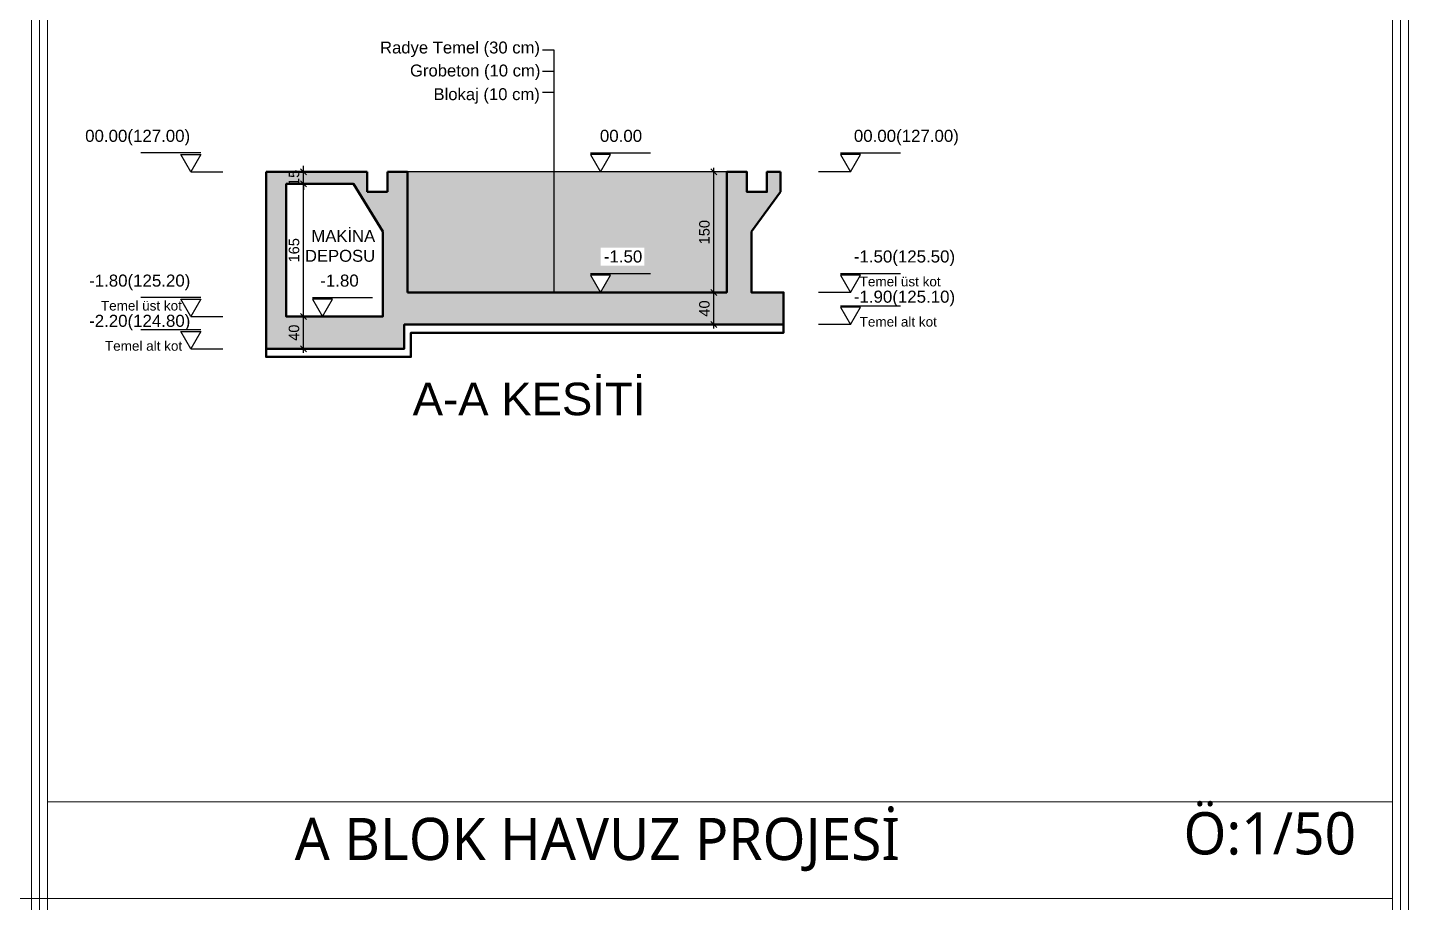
# Model space of a CAD drawing. Header units: millimetres. Extents: x 14753 to 45183, y 5640 to 19518.
# Drawn here: x 37317 to 39026, y 17563 to 18651 of the extents above; entities that cross this region are included whole.
import ezdxf

# ---------------------------------------------------------------- set-up
doc = ezdxf.new("R2010")
doc.units = ezdxf.units.MM
for name, color, linetype, lineweight in [('A Antet', 35, 'Continuous', 18), ('CERCEVE', 66, 'Continuous', 0), ('k ic olcu', 254, 'Continuous', 18), ('k pencere', 4, 'Continuous', 25), ('k tarama', 252, 'Continuous', 9), ('k ıslak mekan tarama', 252, 'Continuous', 9), ('Kolon', 30, 'Continuous', 50), ('PAFTA', 255, 'Continuous', 25), ('YAZI', 1, 'Continuous', 0)]:
    doc.layers.add(name, color=color, linetype=linetype, lineweight=lineweight)
doc.layers.add('tarama', color=253, linetype='Continuous')
doc.styles.add('KERİME', font='swiss.ttf')
doc.styles.get("Standard").update_dxf_attribs({"font": 'arial.ttf'})
doc.dimstyles.new('icolcu', dxfattribs={"dimtxt": 13, "dimasz": 7.5, "dimexe": 5, "dimexo": 5, "dimgap": 5, "dimtad": 1, "dimdec": 0, "dimtxsty": 'Standard', "dimblk": 'OBLIQUE', "dimcen": 2.5, "dimdle": 5, "dimclrd": 256, "dimclre": 256, "dimclrt": 256, "dimadec": 4, "dimazin": 0, "dimtfac": 1, "dimtdec": 0, "dimtix": 1, "dimtmove": 2, "dimatfit": 3, "dimldrblk": 'OBLIQUE', "dimfxl": 1, "dimarcsym": 0})

# ---------------------------------------------------------------- blocks, each defined once
blk = doc.blocks.new('kot1')
for p, q in [((578788.5, 90039.1), (578863, 90039.1)), ((578801, 90015.5), (578761, 90015.5))]:
    blk.add_line(p, q)
blk.add_lwpolyline([(578813.5, 90037.1), (578788.5, 90037.1), (578801, 90015.5)], close=True)
blk = doc.blocks.new('_Oblique')
at = {"color": 0, "linetype": 'ByBlock', "lineweight": -2}
blk.add_line((-0.5, -0.5), (0.5, 0.5), dxfattribs=at)
blk = doc.blocks.new('*D805')
at = {"layer": 'Defpoints', "color": 0, "transparency": 16777216}
for p in [(37660, 18291.1), (37660, 18291.1), (37660, 18251.1)]:
    blk.add_point(p, dxfattribs=at)
at = {"layer": 'k ic olcu', "lineweight": -2, "transparency": 16777216}
blk.add_line((37660, 18246.1), (37660, 18296.1), dxfattribs=at)
at = {"layer": 'k ic olcu', "lineweight": -2, "transparency": 16777216, "xscale": 7.5, "yscale": 7.5, "zscale": 7.5}
for p, rotation in [((37660, 18291.1), 90), ((37660, 18251.1), 270)]:
    blk.add_blockref('_Oblique', p, dxfattribs=dict(at, rotation=rotation))
at = {"layer": 'k ic olcu', "transparency": 16777216, "insert": (37648.4, 18271.1), "char_height": 13, "attachment_point": 5, "rotation": 90}
blk.add_mtext('40', dxfattribs=at)
blk = doc.blocks.new('*D806')
at = {"layer": 'Defpoints', "color": 0, "transparency": 16777216}
for p in [(37660, 18456.1), (37660, 18456.1), (37660, 18291.1)]:
    blk.add_point(p, dxfattribs=at)
at = {"layer": 'k ic olcu', "lineweight": -2, "transparency": 16777216}
blk.add_line((37660, 18286.1), (37660, 18461.1), dxfattribs=at)
at = {"layer": 'k ic olcu', "lineweight": -2, "transparency": 16777216, "xscale": 7.5, "yscale": 7.5, "zscale": 7.5}
for p, rotation in [((37660, 18456.1), 90), ((37660, 18291.1), 270)]:
    blk.add_blockref('_Oblique', p, dxfattribs=dict(at, rotation=rotation))
at = {"layer": 'k ic olcu', "transparency": 16777216, "insert": (37648.4, 18373.6), "char_height": 13, "attachment_point": 5, "rotation": 90}
blk.add_mtext('165', dxfattribs=at)
blk = doc.blocks.new('*D807')
at = {"layer": 'Defpoints', "color": 0, "transparency": 16777216}
for p in [(37660, 18471.1), (37660, 18471.1), (37660, 18456.1)]:
    blk.add_point(p, dxfattribs=at)
at = {"layer": 'k ic olcu', "lineweight": -2, "transparency": 16777216}
for p, q in [((37660, 18471.1), (37660, 18478.6)), ((37660, 18456.1), (37660, 18471.1)), ((37660, 18456.1), (37660, 18448.6)), ((37665, 18471.1), (37665, 18471.1)), ((37665, 18456.1), (37665, 18456.1))]:
    blk.add_line(p, q, dxfattribs=at)
at = {"layer": 'k ic olcu', "lineweight": -2, "transparency": 16777216, "xscale": 7.5, "yscale": 7.5, "zscale": 7.5}
for p, rotation in [((37660, 18471.1), 270), ((37660, 18456.1), 90)]:
    blk.add_blockref('_Oblique', p, dxfattribs=dict(at, rotation=rotation))
at = {"layer": 'k ic olcu', "transparency": 16777216, "insert": (37648.4, 18463.6), "char_height": 13, "attachment_point": 5, "rotation": 90}
blk.add_mtext('15', dxfattribs=at)
blk = doc.blocks.new('*D808')
at = {"layer": 'Defpoints', "color": 0, "transparency": 16777216}
for p in [(38170, 18321.1), (38170, 18321.1), (38170, 18281.3)]:
    blk.add_point(p, dxfattribs=at)
at = {"layer": 'k ic olcu', "lineweight": -2, "transparency": 16777216}
blk.add_line((38170, 18276.3), (38170, 18326.1), dxfattribs=at)
at = {"layer": 'k ic olcu', "lineweight": -2, "transparency": 16777216, "xscale": 7.5, "yscale": 7.5, "zscale": 7.5}
for p, rotation in [((38170, 18321.1), 90), ((38170, 18281.3), 270)]:
    blk.add_blockref('_Oblique', p, dxfattribs=dict(at, rotation=rotation))
at = {"layer": 'k ic olcu', "transparency": 16777216, "insert": (38158.4, 18301.2), "char_height": 13, "attachment_point": 5, "rotation": 90}
blk.add_mtext('40', dxfattribs=at)
blk = doc.blocks.new('*D809')
at = {"layer": 'Defpoints', "color": 0, "transparency": 16777216}
for p in [(38170, 18471.1), (38186.1, 18471.1), (38170, 18321.1)]:
    blk.add_point(p, dxfattribs=at)
at = {"layer": 'k ic olcu', "lineweight": -2, "transparency": 16777216}
for p, q in [((38170, 18316.1), (38170, 18476.1)), ((38181.1, 18471.1), (38165, 18471.1))]:
    blk.add_line(p, q, dxfattribs=at)
at = {"layer": 'k ic olcu', "lineweight": -2, "transparency": 16777216, "xscale": 7.5, "yscale": 7.5, "zscale": 7.5}
for p, rotation in [((38170, 18471.1), 90), ((38170, 18321.1), 270)]:
    blk.add_blockref('_Oblique', p, dxfattribs=dict(at, rotation=rotation))
at = {"layer": 'k ic olcu', "transparency": 16777216, "insert": (38158.4, 18396.1), "char_height": 13, "attachment_point": 5, "rotation": 90}
blk.add_mtext('150', dxfattribs=at)

msp = doc.modelspace()

# ---------------------------------------------------------------- hatches: boundary and pattern name
at = {"layer": 'k ıslak mekan tarama'}
h = msp.add_hatch(dxfattribs=at)
h.set_pattern_fill('ANSI33', color=256, angle=93.1473)
h.paths.add_polyline_path([(38256.7, 18321.1), (38216.7, 18321.1), (38216.7, 18396.9), (38253.1, 18446.1), (38253.1, 18471.1), (38236.1, 18471.1), (38236.1, 18446.1), (38211.1, 18446.1), (38211.1, 18471.1), (38186.1, 18471.1), (38186.1, 18321.1), (37789.4, 18321.1), (37789.4, 18471.1), (37764.4, 18471.1), (37764.4, 18446.1), (37739.4, 18446.1), (37739.4, 18471.1), (37725.8, 18471.1), (37613.7, 18471.1), (37613.7, 18251.1), (37785.3, 18251.1), (37785.3, 18281.3), (38256.7, 18281.3)])
h.paths.add_polyline_path([(37758.7, 18291.1), (37638.7, 18291.1), (37638.7, 18456.1), (37722.4, 18456.1), (37758.7, 18396.9)], flags=16)
h.paths.add_polyline_path([(37696.3, 18312.8), (37683.8, 18291.1), (37671.3, 18312.8)], flags=0)
h.paths.add_polyline_path([(37677.2, 18324.3), (37731.3, 18324.3), (37731.3, 18346.8), (37677.2, 18346.8)], flags=8)
h.paths.add_polyline_path([(37659.9, 18347.8), (37754.6, 18347.8), (37754.6, 18403.2), (37659.9, 18403.2)], flags=8)
at = {"layer": 'tarama'}
h = msp.add_hatch(dxfattribs=at)
h.set_pattern_fill('HEX', color=5, angle=93)
h.set_pattern_definition([(93, (-362550.388, -4533475.952), (-5.491724769, -0.2878090996), [3.175, -6.35]), (213, (-362550.388, -4533475.952), (2.995112376, -4.6120686107), [3.175, -6.35]), (153, (-362550.554, -4533472.7813), (-2.496612393, -4.89987771), [3.175, -6.35])])
h.paths.add_polyline_path([(38186.1, 18471.1), (37789.4, 18471.1), (37789.4, 18321.1), (38029.3, 18321.1), (38016.8, 18342.8), (38041.8, 18342.8), (38029.3, 18321.1), (38186.1, 18321.1)])
h.paths.add_polyline_path([(38029.6, 18354.3), (38083.7, 18354.3), (38083.7, 18376.8), (38029.6, 18376.8)], flags=16)

# ---------------------------------------------------------------- linework, layer by layer
at = {"layer": 'CERCEVE'}
for p, q in [((37342.1, 17687.6), (39013.4, 17687.6)), ((37322.1, 17567.6), (39013.4, 17567.6))]:
    msp.add_line(p, q, dxfattribs=at)
for points in [[(35581.7, 17567.6), (37322.1, 17567.6), (37322.1, 19512.6), (35581.7, 19512.6)], [(37322.1, 15622.6), (39033.4, 15622.6), (39033.4, 19512.6), (37322.1, 19512.6)], [(37332.1, 15632.6), (39023.4, 15632.6), (39023.4, 19502.6), (37332.1, 19502.6)], [(37342.1, 15642.6), (39013.4, 15642.6), (39013.4, 19492.6), (37342.1, 19492.6)], [(35581.7, 15622.6), (37322.1, 15622.6), (37322.1, 17567.6), (35581.7, 17567.6)]]:
    msp.add_lwpolyline(points, close=True, dxfattribs=at)
at = {"layer": 'k pencere'}
msp.add_line((38186.1, 18471.1), (37789.4, 18471.1), dxfattribs=at)
at = {"layer": 'k tarama'}
msp.add_lwpolyline([(38216.7, 18321), (38216.7, 18321)], dxfattribs=at)
at = {"layer": 'Kolon'}
for p, q in [((37613.7, 18471.1), (37725.8, 18471.1)), ((37725.8, 18471.1), (37739.4, 18471.1)), ((37739.4, 18471.1), (37739.4, 18446.1)), ((37764.4, 18446.1), (37764.4, 18471.1)), ((37764.4, 18471.1), (37789.4, 18471.1)), ((37789.4, 18321.1), (37789.4, 18471.1)), ((38253.1, 18471.1), (38253.1, 18446.1)), ((37739.4, 18446.1), (37764.4, 18446.1)), ((38216.7, 18396.9), (38253.1, 18446.1))]:
    msp.add_line(p, q, dxfattribs=at)
at = {"layer": 'Kolon', "linetype": 'Continuous'}
for points in [[(38216.7, 18396.9), (38216.7, 18321.1), (38256.7, 18321.1), (38256.7, 18281.3), (37785.3, 18281.3), (37785.3, 18251.1), (37613.7, 18251.1), (37613.7, 18471.1)], [(37758.7, 18396.9), (37758.7, 18291.1), (37638.7, 18291.1), (37638.7, 18456.1), (37722.4, 18456.1), (37758.7, 18396.9)], [(38253.1, 18471.1), (38236.1, 18471.1), (38236.1, 18446.1), (38211.1, 18446.1), (38211.1, 18471.1), (38186.1, 18471.1), (38186.1, 18321.1), (37789.4, 18321.1)], [(37613.7, 18251.1), (37613.7, 18241.1), (37793.7, 18241.1), (37793.7, 18271.1), (38256.8, 18271.1), (38256.8, 18281.3)]]:
    msp.add_lwpolyline(points, dxfattribs=at)
at = {"layer": 'PAFTA', "color": 2}
for p, q in [((37971.7, 18622.3), (37957.3, 18622.3)), ((37971.7, 18622.3), (37957.3, 18622.3)), ((37971.7, 18321.3), (37971.7, 18622.3)), ((37971.7, 18596), (37957.3, 18596)), ((37971.7, 18596), (37957.3, 18596)), ((37971.7, 18569.6), (37957.3, 18569.6)), ((37971.7, 18569.6), (37957.3, 18569.6))]:
    msp.add_line(p, q, dxfattribs=at)

# ---------------------------------------------------------------- block references
at = {"xscale": -1}
for p in [(616321, -71544.4), (616321, -71724.4), (616321, -71764.4)]:
    msp.add_blockref('kot1', p, dxfattribs=at)
for p in [(-540771.7, -71544.4), (-540461, -71544.4), (-540771.7, -71694.4), (-540461, -71694.4), (-541117.2, -71724.4), (-540461, -71734.4)]:
    msp.add_blockref('kot1', p)

# ---------------------------------------------------------------- texts
at = {"layer": 'A Antet', "color": 53, "char_height": 52.5, "attachment_point": 1}
for s, width, gutter_width, insert in [('{\\fSegoe UI|b0|i0|c162|p34;Ö:1/50}', 247.734, 9.38, (38753.7, 17674.9, -574.2)), ('{\\fSegoe UI|b0|i0|c162|p34;A BLOK HAVUZ PROJESİ}', 1034.775, 12.5, (37649.2, 17667.9, -574.2))]:
    msp.add_mtext_dynamic_manual_height_columns(s, width=width, gutter_width=gutter_width, heights=[0], dxfattribs=dict(at, insert=insert))
at = {"layer": 'PAFTA', "style": 'KERİME'}
msp.add_text('A-A KESİTİ', height=40.5, dxfattribs=at).set_placement((37795.8, 18168.5))
at = {"layer": 'YAZI', "color": 1, "style": 'KERİME'}
for s, height, p in [('00.00(127.00)', 15, (37388.8, 18508.4, 574.2)), ('00.00', 15, (38028.5, 18508.4, 574.2)), ('00.00(127.00)', 15, (38344.1, 18508.4, 574.2)), ('-1.50', 15, (38033.4, 18358.4, 574.2)), ('-1.50(125.50)', 15, (38344.1, 18358.4, 574.2)), ('-1.80(125.20)', 15, (37393.7, 18328.4, 574.2)), ('-1.80', 15, (37681, 18328.4, 574.2)), ('Temel üst kot', 12, (38351.3, 18328.7, 459.4)), ('-1.90(125.10)', 15, (38344.1, 18308.4, 574.2)), ('Temel üst kot', 12, (37408.4, 18298.7, 459.4)), ('-2.20(124.80)', 15, (37393.7, 18278.4, 574.2)), ('Temel alt kot', 12, (38351.3, 18278.7, 459.4)), ('Temel alt kot', 12, (37413.4, 18248.7, 459.4))]:
    msp.add_text(s, height=height, dxfattribs=at).set_placement(p)
at = {"layer": 'YAZI', "char_height": 14.8, "attachment_point": 3}
for s, insert, width in [('{\\fArial|b0|i0|c162|p34;\\C7;Radye Temel (30 cm) }', (37954, 18633.1), 252.366), ('{\\fArial|b0|i0|c162|p34;\\C7;Grobeton (10 cm)}', (37954.5, 18604.5), 202.703), ('{\\fArial|b0|i0|c162|p34;\\C7;Blokaj (10 cm)}', (37953.8, 18575.1), 223.888), ('{\\fArial|b0|i0|c162|p34;\\C7;MAKİNA DEPOSU}', (37749.2, 18398.8), 99.811)]:
    msp.add_mtext(s, dxfattribs=dict(at, insert=insert, width=width))

# ---------------------------------------------------------------- dimensions: what is measured, and where the dimension line sits
at = {"layer": 'k ic olcu'}
for base, p1, p2, picture, middle in [((37660, 18471.1), (37660, 18456.1), (37660, 18471.1), '*D807', (37648.4, 18463.6)), ((38170, 18471.1), (38170, 18321.1), (38186.1, 18471.1), '*D809', (38158.4, 18396.1)), ((37660, 18456.1), (37660, 18291.1), (37660, 18456.1), '*D806', (37648.4, 18373.6)), ((38170, 18321.1), (38170, 18281.3), (38170, 18321.1), '*D808', (38158.4, 18301.2)), ((37660, 18291.1), (37660, 18251.1), (37660, 18291.1), '*D805', (37648.4, 18271.1))]:
    dim = msp.add_linear_dim(base=base, p1=p1, p2=p2, angle=90, dimstyle='icolcu', dxfattribs=at)
    dim.commit()
    dim.dimension.update_dxf_attribs({"geometry": picture, "text_midpoint": middle})

doc.saveas('drawing.dxf')
